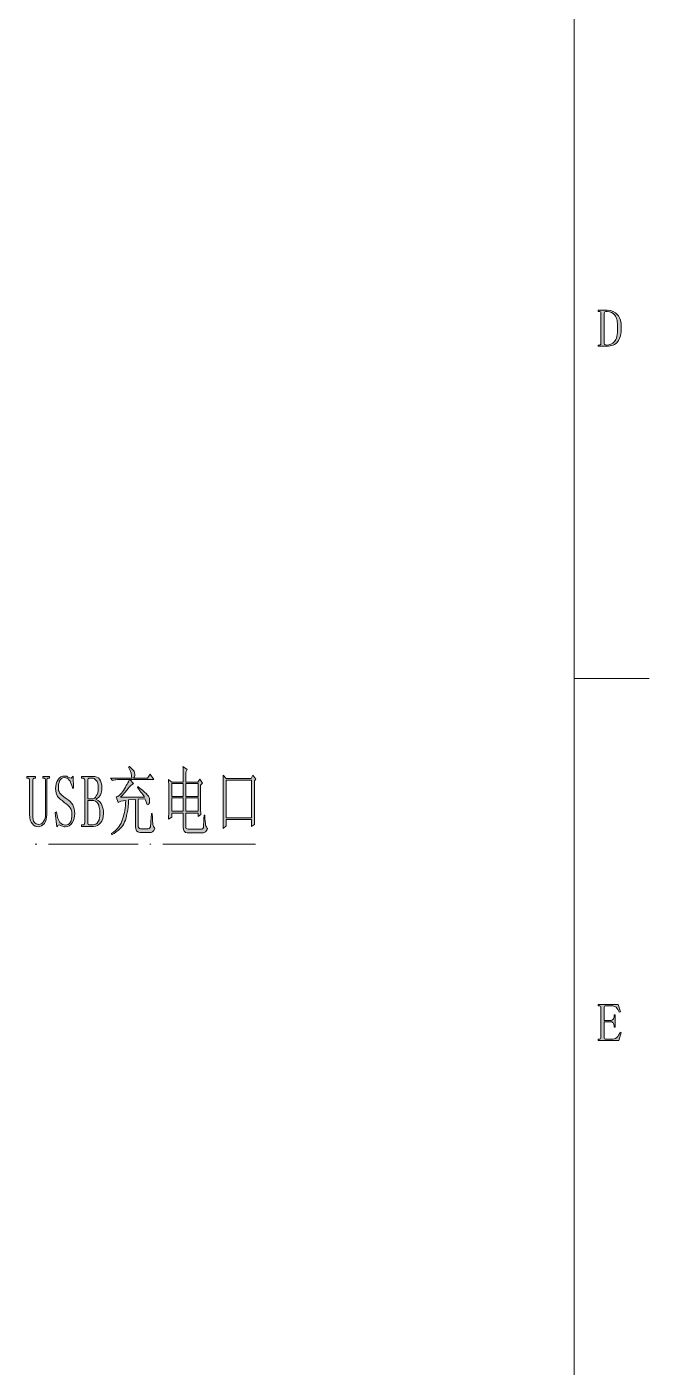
# Model space of a CAD drawing. Header units: millimetres. Extents: x 0 to 297, y 0 to 208.
# Drawn here: x 266.9 to 296.8, y 37.5 to 101.8 of the extents above; entities that cross this region are included whole.
import ezdxf

# ---------------------------------------------------------------- set-up
doc = ezdxf.new("R2010")
doc.units = ezdxf.units.MM

msp = doc.modelspace()

# ---------------------------------------------------------------- hatches: boundary and pattern name
h = msp.add_hatch(color=7)
edge = h.paths.add_edge_path(flags=0)
edge.add_spline(control_points=[(295.272178, 87.394643), (295.272178, 87.682157), (295.234078, 87.874068), (295.138122, 88.008124), (295.042167, 88.123129), (294.927161, 88.180632), (294.774056, 88.180632), (294.716553, 88.180632), (294.6781, 88.180632), (294.65905, 88.161582), (294.64, 88.142179), (294.620597, 88.123129), (294.620597, 88.104079), (294.620597, 88.104079), (294.620597, 86.64746), (294.620597, 86.64746), (294.620597, 86.628057), (294.64, 86.609007), (294.65905, 86.589957), (294.6781, 86.570554), (294.697503, 86.570554), (294.735603, 86.570554), (294.889061, 86.570554), (295.023117, 86.628057), (295.119072, 86.743063), (295.214675, 86.839018), (295.272178, 87.069029), (295.272178, 87.394643), (295.272178, 87.394643), (295.272178, 87.394643), (295.272178, 87.394643), (295.272178, 87.394643), (295.272178, 87.394643), (295.272178, 87.394643)], knot_values=[0, 0, 0, 0, 1, 1, 1, 2, 2, 2, 3, 3, 3, 4, 4, 4, 5, 5, 5, 6, 6, 6, 7, 7, 7, 8, 8, 8, 9, 9, 9, 10, 10, 10, 11, 11, 11, 11], degree=3, periodic=1)
edge = h.paths.add_edge_path(flags=0)
edge.add_spline(control_points=[(294.467492, 88.104079), (294.467492, 88.123129), (294.467492, 88.142179), (294.448089, 88.161582), (294.429039, 88.180632), (294.409989, 88.180632), (294.390586, 88.180632), (294.390586, 88.180632), (294.333083, 88.180632), (294.333083, 88.180632), (294.333083, 88.180632), (294.333083, 88.238135), (294.333083, 88.238135), (294.333083, 88.238135), (294.774056, 88.238135), (294.774056, 88.238135), (294.984664, 88.238135), (295.138122, 88.161582), (295.272178, 88.027174), (295.387183, 87.893118), (295.444686, 87.682157), (295.444686, 87.414046), (295.444686, 87.107482), (295.387183, 86.877471), (295.272178, 86.724013), (295.157172, 86.589957), (294.984664, 86.513051), (294.755006, 86.513051), (294.755006, 86.513051), (294.333083, 86.513051), (294.333083, 86.513051), (294.333083, 86.513051), (294.333083, 86.570554), (294.333083, 86.570554), (294.333083, 86.570554), (294.390586, 86.570554), (294.390586, 86.570554), (294.429039, 86.570554), (294.448089, 86.570554), (294.448089, 86.589957), (294.467492, 86.609007), (294.467492, 86.628057), (294.467492, 86.64746), (294.467492, 86.64746), (294.467492, 88.104079), (294.467492, 88.104079), (294.467492, 88.104079), (294.467492, 88.104079), (294.467492, 88.104079)], knot_values=[0, 0, 0, 0, 1, 1, 1, 2, 2, 2, 3, 3, 3, 4, 4, 4, 5, 5, 5, 6, 6, 6, 7, 7, 7, 8, 8, 8, 9, 9, 9, 10, 10, 10, 11, 11, 11, 12, 12, 12, 13, 13, 13, 14, 14, 14, 15, 15, 15, 16, 16, 16, 16], degree=3, periodic=1)
h = msp.add_hatch(color=7)
edge = h.paths.add_edge_path(flags=0)
edge.add_spline(control_points=[(271.411347, 64.875426), (271.411347, 64.875426), (272.561403, 64.875426), (272.561403, 64.875426), (272.5039, 64.971382), (272.388894, 65.124488), (272.216386, 65.335449), (272.216386, 65.335449), (272.235436, 65.392951), (272.235436, 65.392951), (272.580453, 65.124488), (272.772011, 64.932929), (272.791061, 64.817924), (272.810464, 64.683868), (272.810464, 64.606963), (272.772011, 64.54946), (272.733911, 64.491957), (272.695458, 64.491957), (272.676056, 64.54946), (272.657006, 64.606963), (272.618906, 64.702918), (272.580453, 64.798874), (272.580453, 64.798874), (272.254486, 64.779471), (272.254486, 64.779471), (272.254486, 64.779471), (272.254486, 63.533813), (272.254486, 63.533813), (272.254486, 63.418807), (272.292939, 63.361304), (272.369492, 63.361304), (272.369492, 63.361304), (272.733911, 63.361304), (272.733911, 63.361304), (272.810464, 63.361304), (272.848564, 63.418807), (272.848564, 63.514763), (272.867967, 63.610365), (272.867967, 63.802276), (272.887017, 64.089438), (272.887017, 64.089438), (272.925469, 64.089438), (272.925469, 64.089438), (272.944519, 63.802276), (272.944519, 63.629768), (272.963569, 63.572265), (272.982972, 63.49536), (273.002022, 63.437857), (273.059525, 63.380354), (273.002022, 63.227249), (272.906067, 63.169746), (272.791061, 63.188796), (272.791061, 63.188796), (272.331392, 63.188796), (272.331392, 63.188796), (272.196983, 63.188796), (272.120431, 63.284751), (272.120431, 63.47631), (272.120431, 63.47631), (272.120431, 64.760421), (272.120431, 64.760421), (272.120431, 64.760421), (271.794464, 64.741371), (271.794464, 64.741371), (271.775414, 64.261946), (271.698861, 63.917282), (271.602906, 63.687271), (271.507303, 63.45726), (271.296342, 63.246299), (270.989778, 63.07379), (270.989778, 63.07379), (270.970375, 63.131293), (270.970375, 63.131293), (271.257889, 63.322851), (271.430397, 63.552863), (271.507303, 63.821326), (271.602906, 64.089438), (271.641358, 64.376951), (271.660408, 64.721968), (271.46885, 64.702918), (271.353844, 64.664465), (271.296342, 64.626365), (271.296342, 64.626365), (271.200386, 64.894476), (271.200386, 64.894476), (271.296342, 64.894476), (271.411347, 64.990432), (271.545403, 65.20104), (271.679458, 65.431051), (271.775414, 65.58451), (271.832917, 65.718565), (271.832917, 65.718565), (271.238839, 65.718565), (271.238839, 65.718565), (271.162286, 65.718565), (271.085381, 65.699515), (271.027878, 65.680465), (271.027878, 65.680465), (270.932275, 65.795471), (270.932275, 65.795471), (270.932275, 65.795471), (271.947922, 65.795471), (271.947922, 65.795471), (271.947922, 65.929526), (271.909469, 66.102035), (271.794464, 66.312643), (271.794464, 66.312643), (271.832917, 66.351096), (271.832917, 66.351096), (271.966972, 66.23609), (272.062928, 66.140488), (272.081978, 66.044532), (272.120431, 65.967979), (272.101381, 65.872024), (272.024475, 65.795471), (272.024475, 65.795471), (272.695458, 65.795471), (272.695458, 65.795471), (272.695458, 65.795471), (272.829514, 65.987029), (272.829514, 65.987029), (272.829514, 65.987029), (273.002022, 65.718565), (273.002022, 65.718565), (273.002022, 65.718565), (271.851967, 65.718565), (271.851967, 65.718565), (271.851967, 65.718565), (272.024475, 65.527007), (272.024475, 65.527007), (271.947922, 65.488554), (271.871369, 65.412001), (271.756364, 65.277946), (271.660408, 65.14389), (271.545403, 65.009482), (271.411347, 64.875426), (271.411347, 64.875426), (271.411347, 64.875426), (271.411347, 64.875426), (271.411347, 64.875426), (271.411347, 64.875426), (271.411347, 64.875426)], knot_values=[0, 0, 0, 0, 1, 1, 1, 2, 2, 2, 3, 3, 3, 4, 4, 4, 5, 5, 5, 6, 6, 6, 7, 7, 7, 8, 8, 8, 9, 9, 9, 10, 10, 10, 11, 11, 11, 12, 12, 12, 13, 13, 13, 14, 14, 14, 15, 15, 15, 16, 16, 16, 17, 17, 17, 18, 18, 18, 19, 19, 19, 20, 20, 20, 21, 21, 21, 22, 22, 22, 23, 23, 23, 24, 24, 24, 25, 25, 25, 26, 26, 26, 27, 27, 27, 28, 28, 28, 29, 29, 29, 30, 30, 30, 31, 31, 31, 32, 32, 32, 33, 33, 33, 34, 34, 34, 35, 35, 35, 36, 36, 36, 37, 37, 37, 38, 38, 38, 39, 39, 39, 40, 40, 40, 41, 41, 41, 42, 42, 42, 43, 43, 43, 44, 44, 44, 45, 45, 45, 46, 46, 46, 47, 47, 47, 47], degree=3, periodic=1)
h = msp.add_hatch(color=7)
edge = h.paths.add_edge_path(flags=0)
edge.add_spline(control_points=[(274.420189, 65.60356), (274.420189, 65.872024), (274.420189, 66.121085), (274.401139, 66.351096), (274.401139, 66.351096), (274.6121, 66.19799), (274.6121, 66.19799), (274.6121, 66.19799), (274.535194, 66.082985), (274.535194, 66.082985), (274.535194, 66.082985), (274.535194, 65.60356), (274.535194, 65.60356), (274.535194, 65.60356), (275.110222, 65.60356), (275.110222, 65.60356), (275.110222, 65.60356), (275.206178, 65.737968), (275.206178, 65.737968), (275.206178, 65.737968), (275.340233, 65.546057), (275.340233, 65.546057), (275.340233, 65.546057), (275.244278, 65.450454), (275.244278, 65.450454), (275.244278, 64.702918), (275.244278, 64.223846), (275.263681, 64.051338), (275.263681, 64.051338), (275.129272, 63.955382), (275.129272, 63.955382), (275.129272, 63.955382), (275.129272, 64.10884), (275.129272, 64.10884), (275.129272, 64.10884), (274.535194, 64.10884), (274.535194, 64.10884), (274.535194, 64.10884), (274.535194, 63.49536), (274.535194, 63.49536), (274.535194, 63.380354), (274.573647, 63.342254), (274.6502, 63.342254), (274.6502, 63.342254), (275.301781, 63.342254), (275.301781, 63.342254), (275.359283, 63.342254), (275.378686, 63.399757), (275.397736, 63.47631), (275.397736, 63.572265), (275.397736, 63.744774), (275.416786, 64.012885), (275.416786, 64.012885), (275.455239, 64.012885), (275.455239, 64.012885), (275.455239, 63.782874), (275.474289, 63.629768), (275.493692, 63.552863), (275.512742, 63.47631), (275.531792, 63.418807), (275.589294, 63.380354), (275.551194, 63.303801), (275.531792, 63.246299), (275.493692, 63.207846), (275.455239, 63.188796), (275.397736, 63.169746), (275.340233, 63.169746), (275.340233, 63.169746), (274.6121, 63.169746), (274.6121, 63.169746), (274.477692, 63.169746), (274.420189, 63.265349), (274.420189, 63.437857), (274.420189, 63.437857), (274.420189, 64.10884), (274.420189, 64.10884), (274.420189, 64.10884), (273.864564, 64.10884), (273.864564, 64.10884), (273.864564, 64.10884), (273.864564, 63.917282), (273.864564, 63.917282), (273.864564, 63.917282), (273.711106, 63.821326), (273.711106, 63.821326), (273.730508, 64.14694), (273.730508, 64.472907), (273.730508, 64.798874), (273.730508, 65.14389), (273.730508, 65.450454), (273.711106, 65.718565), (273.711106, 65.718565), (273.864564, 65.60356), (273.864564, 65.60356), (273.864564, 65.60356), (274.420189, 65.60356), (274.420189, 65.60356), (274.420189, 65.60356), (274.420189, 65.60356), (274.420189, 65.60356)], knot_values=[0, 0, 0, 0, 1, 1, 1, 2, 2, 2, 3, 3, 3, 4, 4, 4, 5, 5, 5, 6, 6, 6, 7, 7, 7, 8, 8, 8, 9, 9, 9, 10, 10, 10, 11, 11, 11, 12, 12, 12, 13, 13, 13, 14, 14, 14, 15, 15, 15, 16, 16, 16, 17, 17, 17, 18, 18, 18, 19, 19, 19, 20, 20, 20, 21, 21, 21, 22, 22, 22, 23, 23, 23, 24, 24, 24, 25, 25, 25, 26, 26, 26, 27, 27, 27, 28, 28, 28, 29, 29, 29, 30, 30, 30, 31, 31, 31, 32, 32, 32, 33, 33, 33, 33], degree=3, periodic=1)
edge = h.paths.add_edge_path(flags=0)
edge.add_spline(control_points=[(273.864564, 65.527007), (273.864564, 65.527007), (273.864564, 64.913879), (273.864564, 64.913879), (273.864564, 64.913879), (274.420189, 64.913879), (274.420189, 64.913879), (274.420189, 64.913879), (274.420189, 65.527007), (274.420189, 65.527007), (274.420189, 65.527007), (273.864564, 65.527007), (273.864564, 65.527007), (273.864564, 65.527007), (273.864564, 65.527007), (273.864564, 65.527007)], knot_values=[0, 0, 0, 0, 1, 1, 1, 2, 2, 2, 3, 3, 3, 4, 4, 4, 5, 5, 5, 5], degree=3, periodic=1)
edge = h.paths.add_edge_path(flags=0)
edge.add_spline(control_points=[(274.535194, 65.527007), (274.535194, 65.527007), (274.535194, 64.913879), (274.535194, 64.913879), (274.535194, 64.913879), (275.129272, 64.913879), (275.129272, 64.913879), (275.129272, 64.913879), (275.129272, 65.527007), (275.129272, 65.527007), (275.129272, 65.527007), (274.535194, 65.527007), (274.535194, 65.527007), (274.535194, 65.527007), (274.535194, 65.527007), (274.535194, 65.527007)], knot_values=[0, 0, 0, 0, 1, 1, 1, 2, 2, 2, 3, 3, 3, 4, 4, 4, 5, 5, 5, 5], degree=3, periodic=1)
edge = h.paths.add_edge_path(flags=0)
edge.add_spline(control_points=[(273.864564, 64.836974), (273.864564, 64.836974), (273.864564, 64.204443), (273.864564, 64.204443), (273.864564, 64.204443), (274.420189, 64.204443), (274.420189, 64.204443), (274.420189, 64.204443), (274.420189, 64.836974), (274.420189, 64.836974), (274.420189, 64.836974), (273.864564, 64.836974), (273.864564, 64.836974), (273.864564, 64.836974), (273.864564, 64.836974), (273.864564, 64.836974)], knot_values=[0, 0, 0, 0, 1, 1, 1, 2, 2, 2, 3, 3, 3, 4, 4, 4, 5, 5, 5, 5], degree=3, periodic=1)
edge = h.paths.add_edge_path(flags=0)
edge.add_spline(control_points=[(274.535194, 64.836974), (274.535194, 64.836974), (274.535194, 64.204443), (274.535194, 64.204443), (274.535194, 64.204443), (275.129272, 64.204443), (275.129272, 64.204443), (275.129272, 64.204443), (275.129272, 64.836974), (275.129272, 64.836974), (275.129272, 64.836974), (274.535194, 64.836974), (274.535194, 64.836974), (274.535194, 64.836974), (274.535194, 64.836974), (274.535194, 64.836974)], knot_values=[0, 0, 0, 0, 1, 1, 1, 2, 2, 2, 3, 3, 3, 4, 4, 4, 5, 5, 5, 5], degree=3, periodic=1)
h = msp.add_hatch(color=7)
edge = h.paths.add_edge_path(flags=0)
edge.add_spline(control_points=[(267.482461, 63.572265), (267.578064, 63.572265), (267.654969, 63.610365), (267.712472, 63.706321), (267.769975, 63.802276), (267.808075, 63.917282), (267.808075, 64.051338), (267.808075, 64.051338), (267.808075, 65.680465), (267.808075, 65.680465), (267.808075, 65.718565), (267.808075, 65.737968), (267.789025, 65.757018), (267.769975, 65.776068), (267.750572, 65.795471), (267.731522, 65.795471), (267.731522, 65.795471), (267.674019, 65.795471), (267.674019, 65.795471), (267.674019, 65.795471), (267.674019, 65.872024), (267.674019, 65.872024), (267.674019, 65.872024), (267.999986, 65.872024), (267.999986, 65.872024), (267.999986, 65.872024), (267.999986, 65.795471), (267.999986, 65.795471), (267.999986, 65.795471), (267.942483, 65.795471), (267.942483, 65.795471), (267.923081, 65.795471), (267.904031, 65.776068), (267.884981, 65.757018), (267.865578, 65.737968), (267.865578, 65.718565), (267.865578, 65.680465), (267.865578, 65.680465), (267.865578, 64.051338), (267.865578, 64.051338), (267.865578, 63.878829), (267.827478, 63.725371), (267.750572, 63.610365), (267.654969, 63.514763), (267.559014, 63.45726), (267.463411, 63.45726), (267.348406, 63.45726), (267.25245, 63.49536), (267.175897, 63.591315), (267.079942, 63.687271), (267.041489, 63.840376), (267.041489, 64.051338), (267.041489, 64.051338), (267.041489, 65.680465), (267.041489, 65.680465), (267.041489, 65.718565), (267.041489, 65.737968), (267.022439, 65.757018), (267.003389, 65.776068), (266.983986, 65.795471), (266.964936, 65.795471), (266.964936, 65.795471), (266.907433, 65.795471), (266.907433, 65.795471), (266.907433, 65.795471), (266.907433, 65.872024), (266.907433, 65.872024), (266.907433, 65.872024), (267.329003, 65.872024), (267.329003, 65.872024), (267.329003, 65.872024), (267.329003, 65.795471), (267.329003, 65.795471), (267.329003, 65.795471), (267.290903, 65.795471), (267.290903, 65.795471), (267.25245, 65.795471), (267.2334, 65.776068), (267.213997, 65.757018), (267.194947, 65.737968), (267.194947, 65.718565), (267.194947, 65.680465), (267.194947, 65.680465), (267.194947, 64.051338), (267.194947, 64.051338), (267.194947, 63.859779), (267.213997, 63.725371), (267.2715, 63.667868), (267.329003, 63.610365), (267.386506, 63.572265), (267.482461, 63.572265), (267.482461, 63.572265), (267.482461, 63.572265), (267.482461, 63.572265), (267.482461, 63.572265), (267.482461, 63.572265), (267.482461, 63.572265)], knot_values=[0, 0, 0, 0, 1, 1, 1, 2, 2, 2, 3, 3, 3, 4, 4, 4, 5, 5, 5, 6, 6, 6, 7, 7, 7, 8, 8, 8, 9, 9, 9, 10, 10, 10, 11, 11, 11, 12, 12, 12, 13, 13, 13, 14, 14, 14, 15, 15, 15, 16, 16, 16, 17, 17, 17, 18, 18, 18, 19, 19, 19, 20, 20, 20, 21, 21, 21, 22, 22, 22, 23, 23, 23, 24, 24, 24, 25, 25, 25, 26, 26, 26, 27, 27, 27, 28, 28, 28, 29, 29, 29, 30, 30, 30, 31, 31, 31, 32, 32, 32, 32], degree=3, periodic=1)
h = msp.add_hatch(color=7)
edge = h.paths.add_edge_path(flags=0)
edge.add_spline(control_points=[(268.709069, 64.626365), (268.555611, 64.741371), (268.440606, 64.836974), (268.383103, 64.913879), (268.3256, 64.990432), (268.2875, 65.124488), (268.2875, 65.296996), (268.2875, 65.450454), (268.3256, 65.58451), (268.402506, 65.699515), (268.479058, 65.833571), (268.594064, 65.891074), (268.728119, 65.891074), (268.785622, 65.891074), (268.862175, 65.872024), (268.900628, 65.833571), (268.958131, 65.814521), (268.996583, 65.795471), (269.034683, 65.795471), (269.054086, 65.795471), (269.073136, 65.795471), (269.073136, 65.814521), (269.092186, 65.833571), (269.111589, 65.852974), (269.130639, 65.891074), (269.130639, 65.891074), (269.149689, 65.316046), (269.149689, 65.316046), (269.149689, 65.316046), (269.111589, 65.296996), (269.111589, 65.296996), (269.054086, 65.488554), (268.996583, 65.642013), (268.939081, 65.699515), (268.881578, 65.776068), (268.804672, 65.814521), (268.709069, 65.814521), (268.613114, 65.814521), (268.536561, 65.757018), (268.479058, 65.661063), (268.440606, 65.56546), (268.421556, 65.450454), (268.421556, 65.335449), (268.421556, 65.239493), (268.440606, 65.16294), (268.479058, 65.086388), (268.517158, 65.028885), (268.632164, 64.932929), (268.804672, 64.817924), (268.939081, 64.721968), (269.054086, 64.626365), (269.111589, 64.51136), (269.169092, 64.396354), (269.207192, 64.242896), (269.207192, 64.089438), (269.207192, 63.936332), (269.169092, 63.782874), (269.092186, 63.648818), (269.015633, 63.514763), (268.900628, 63.45726), (268.747169, 63.45726), (268.689667, 63.45726), (268.632164, 63.47631), (268.574661, 63.49536), (268.536561, 63.533813), (268.479058, 63.552863), (268.460008, 63.552863), (268.440606, 63.552863), (268.421556, 63.533813), (268.402506, 63.514763), (268.383103, 63.49536), (268.364053, 63.47631), (268.345003, 63.45726), (268.345003, 63.45726), (268.268097, 64.12789), (268.268097, 64.12789), (268.268097, 64.12789), (268.3256, 64.166343), (268.3256, 64.166343), (268.364053, 63.917282), (268.421556, 63.763824), (268.498108, 63.667868), (268.574661, 63.572265), (268.670617, 63.533813), (268.766572, 63.533813), (268.862175, 63.533813), (268.939081, 63.572265), (268.996583, 63.667868), (269.054086, 63.763824), (269.073136, 63.897879), (269.073136, 64.089438), (269.073136, 64.185393), (269.054086, 64.261946), (268.996583, 64.357901), (268.939081, 64.453857), (268.843125, 64.53041), (268.709069, 64.626365), (268.709069, 64.626365), (268.709069, 64.626365), (268.709069, 64.626365), (268.709069, 64.626365), (268.709069, 64.626365), (268.709069, 64.626365)], knot_values=[0, 0, 0, 0, 1, 1, 1, 2, 2, 2, 3, 3, 3, 4, 4, 4, 5, 5, 5, 6, 6, 6, 7, 7, 7, 8, 8, 8, 9, 9, 9, 10, 10, 10, 11, 11, 11, 12, 12, 12, 13, 13, 13, 14, 14, 14, 15, 15, 15, 16, 16, 16, 17, 17, 17, 18, 18, 18, 19, 19, 19, 20, 20, 20, 21, 21, 21, 22, 22, 22, 23, 23, 23, 24, 24, 24, 25, 25, 25, 26, 26, 26, 27, 27, 27, 28, 28, 28, 29, 29, 29, 30, 30, 30, 31, 31, 31, 32, 32, 32, 33, 33, 33, 34, 34, 34, 34], degree=3, periodic=1)
h = msp.add_hatch(color=7)
edge = h.paths.add_edge_path(flags=0)
edge.add_spline(control_points=[(269.533158, 63.47631), (269.533158, 63.47631), (269.533158, 63.552863), (269.533158, 63.552863), (269.533158, 63.552863), (269.609711, 63.552863), (269.609711, 63.552863), (269.628761, 63.552863), (269.648164, 63.552863), (269.667214, 63.572265), (269.686264, 63.591315), (269.686264, 63.629768), (269.686264, 63.667868), (269.686264, 63.667868), (269.686264, 65.680465), (269.686264, 65.680465), (269.686264, 65.718565), (269.686264, 65.737968), (269.667214, 65.757018), (269.648164, 65.776068), (269.628761, 65.795471), (269.590661, 65.795471), (269.590661, 65.795471), (269.533158, 65.795471), (269.533158, 65.795471), (269.533158, 65.795471), (269.533158, 65.872024), (269.533158, 65.872024), (269.533158, 65.872024), (270.069733, 65.872024), (270.069733, 65.872024), (270.223192, 65.872024), (270.338197, 65.833571), (270.3957, 65.737968), (270.472253, 65.642013), (270.510706, 65.507957), (270.510706, 65.316046), (270.510706, 65.18199), (270.491303, 65.086388), (270.453203, 64.990432), (270.41475, 64.913879), (270.338197, 64.836974), (270.223192, 64.779471), (270.376297, 64.702918), (270.472253, 64.606963), (270.510706, 64.491957), (270.567856, 64.376951), (270.587258, 64.242896), (270.587258, 64.089438), (270.587258, 63.897879), (270.548806, 63.744774), (270.453203, 63.648818), (270.376297, 63.533813), (270.261292, 63.47631), (270.108186, 63.47631), (270.108186, 63.47631), (269.533158, 63.47631), (269.533158, 63.47631), (269.533158, 63.47631), (269.533158, 63.47631), (269.533158, 63.47631)], knot_values=[0, 0, 0, 0, 1, 1, 1, 2, 2, 2, 3, 3, 3, 4, 4, 4, 5, 5, 5, 6, 6, 6, 7, 7, 7, 8, 8, 8, 9, 9, 9, 10, 10, 10, 11, 11, 11, 12, 12, 12, 13, 13, 13, 14, 14, 14, 15, 15, 15, 16, 16, 16, 17, 17, 17, 18, 18, 18, 19, 19, 19, 20, 20, 20, 20], degree=3, periodic=1)
edge = h.paths.add_edge_path(flags=0)
edge.add_spline(control_points=[(270.088783, 63.552863), (270.184739, 63.552863), (270.280694, 63.591315), (270.338197, 63.706321), (270.3957, 63.802276), (270.41475, 63.936332), (270.41475, 64.10884), (270.41475, 64.319449), (270.376297, 64.472907), (270.318794, 64.568863), (270.261292, 64.664465), (270.165689, 64.721968), (270.050683, 64.721968), (270.050683, 64.721968), (269.839722, 64.721968), (269.839722, 64.721968), (269.839722, 64.721968), (269.839722, 63.667868), (269.839722, 63.667868), (269.839722, 63.629768), (269.839722, 63.591315), (269.858772, 63.572265), (269.878175, 63.552863), (269.897225, 63.552863), (269.916275, 63.552863), (269.916275, 63.552863), (270.088783, 63.552863), (270.088783, 63.552863), (270.088783, 63.552863), (270.088783, 63.552863), (270.088783, 63.552863)], knot_values=[0, 0, 0, 0, 1, 1, 1, 2, 2, 2, 3, 3, 3, 4, 4, 4, 5, 5, 5, 6, 6, 6, 7, 7, 7, 8, 8, 8, 9, 9, 9, 10, 10, 10, 10], degree=3, periodic=1)
edge = h.paths.add_edge_path(flags=0)
edge.add_spline(control_points=[(270.338197, 65.316046), (270.338197, 65.488554), (270.318794, 65.622963), (270.242242, 65.680465), (270.184739, 65.757018), (270.108186, 65.795471), (270.031281, 65.795471), (270.031281, 65.795471), (269.916275, 65.795471), (269.916275, 65.795471), (269.897225, 65.795471), (269.878175, 65.776068), (269.858772, 65.757018), (269.839722, 65.737968), (269.839722, 65.718565), (269.839722, 65.680465), (269.839722, 65.680465), (269.839722, 64.798874), (269.839722, 64.798874), (269.839722, 64.798874), (270.069733, 64.798874), (270.069733, 64.798874), (270.127236, 64.798874), (270.184739, 64.836974), (270.242242, 64.932929), (270.318794, 65.009482), (270.338197, 65.14389), (270.338197, 65.316046), (270.338197, 65.316046), (270.338197, 65.316046), (270.338197, 65.316046), (270.338197, 65.316046), (270.338197, 65.316046), (270.338197, 65.316046)], knot_values=[0, 0, 0, 0, 1, 1, 1, 2, 2, 2, 3, 3, 3, 4, 4, 4, 5, 5, 5, 6, 6, 6, 7, 7, 7, 8, 8, 8, 9, 9, 9, 10, 10, 10, 11, 11, 11, 11], degree=3, periodic=1)
h = msp.add_hatch(color=7)
edge = h.paths.add_edge_path(flags=0)
edge.add_spline(control_points=[(277.831903, 64.281349), (277.831903, 63.993835), (277.831903, 63.744774), (277.831903, 63.572265), (277.831903, 63.572265), (277.697494, 63.47631), (277.697494, 63.47631), (277.697494, 63.47631), (277.697494, 63.802276), (277.697494, 63.802276), (277.697494, 63.802276), (276.470886, 63.802276), (276.470886, 63.802276), (276.470886, 63.802276), (276.470886, 63.49536), (276.470886, 63.49536), (276.470886, 63.49536), (276.336831, 63.380354), (276.336831, 63.380354), (276.336831, 63.706321), (276.336831, 64.14694), (276.336831, 64.721968), (276.336831, 65.296996), (276.336831, 65.680465), (276.336831, 65.929526), (276.336831, 65.929526), (276.470886, 65.776068), (276.470886, 65.776068), (276.470886, 65.776068), (277.678444, 65.776068), (277.678444, 65.776068), (277.678444, 65.776068), (277.754997, 65.929526), (277.754997, 65.929526), (277.754997, 65.929526), (277.908456, 65.737968), (277.908456, 65.737968), (277.908456, 65.737968), (277.831903, 65.661063), (277.831903, 65.661063), (277.831903, 65.661063), (277.831903, 64.281349), (277.831903, 64.281349), (277.831903, 64.281349), (277.831903, 64.281349), (277.831903, 64.281349)], knot_values=[0, 0, 0, 0, 1, 1, 1, 2, 2, 2, 3, 3, 3, 4, 4, 4, 5, 5, 5, 6, 6, 6, 7, 7, 7, 8, 8, 8, 9, 9, 9, 10, 10, 10, 11, 11, 11, 12, 12, 12, 13, 13, 13, 14, 14, 14, 15, 15, 15, 15], degree=3, periodic=1)
edge = h.paths.add_edge_path(flags=0)
edge.add_spline(control_points=[(276.470886, 65.699515), (276.470886, 65.699515), (276.470886, 63.878829), (276.470886, 63.878829), (276.470886, 63.878829), (277.697494, 63.878829), (277.697494, 63.878829), (277.697494, 63.878829), (277.697494, 65.699515), (277.697494, 65.699515), (277.697494, 65.699515), (276.470886, 65.699515), (276.470886, 65.699515), (276.470886, 65.699515), (276.470886, 65.699515), (276.470886, 65.699515)], knot_values=[0, 0, 0, 0, 1, 1, 1, 2, 2, 2, 3, 3, 3, 4, 4, 4, 5, 5, 5, 5], degree=3, periodic=1)
h = msp.add_hatch(color=7)
edge = h.paths.add_edge_path(flags=0)
edge.add_spline(control_points=[(294.333083, 54.871001), (294.333083, 54.871001), (294.333083, 54.928504), (294.333083, 54.928504), (294.333083, 54.928504), (295.291581, 54.928504), (295.291581, 54.928504), (295.291581, 54.928504), (295.406586, 54.583488), (295.406586, 54.583488), (295.406586, 54.583488), (295.349083, 54.564438), (295.349083, 54.564438), (295.310631, 54.66004), (295.253128, 54.736946), (295.195625, 54.794449), (295.119072, 54.851951), (295.061569, 54.871001), (294.984664, 54.871001), (294.984664, 54.871001), (294.716553, 54.871001), (294.716553, 54.871001), (294.6781, 54.871001), (294.65905, 54.871001), (294.64, 54.851951), (294.620597, 54.832549), (294.620597, 54.813499), (294.620597, 54.794449), (294.620597, 54.794449), (294.620597, 54.161918), (294.620597, 54.161918), (294.620597, 54.161918), (294.908111, 54.161918), (294.908111, 54.161918), (294.984664, 54.161918), (295.023117, 54.180968), (295.061569, 54.219421), (295.080619, 54.238471), (295.099669, 54.295974), (295.099669, 54.372879), (295.099669, 54.372879), (295.099669, 54.430382), (295.099669, 54.430382), (295.099669, 54.430382), (295.157172, 54.430382), (295.157172, 54.430382), (295.157172, 54.430382), (295.157172, 53.835951), (295.157172, 53.835951), (295.157172, 53.835951), (295.099669, 53.835951), (295.099669, 53.835951), (295.099669, 53.835951), (295.099669, 53.874404), (295.099669, 53.874404), (295.099669, 53.950957), (295.080619, 54.00846), (295.061569, 54.046913), (295.023117, 54.085365), (294.984664, 54.104415), (294.908111, 54.104415), (294.908111, 54.104415), (294.620597, 54.104415), (294.620597, 54.104415), (294.620597, 54.104415), (294.620597, 53.337829), (294.620597, 53.337829), (294.620597, 53.318779), (294.620597, 53.299376), (294.64, 53.280326), (294.65905, 53.261276), (294.6781, 53.261276), (294.716553, 53.261276), (294.716553, 53.261276), (294.965614, 53.261276), (294.965614, 53.261276), (295.080619, 53.261276), (295.157172, 53.280326), (295.234078, 53.337829), (295.291581, 53.395332), (295.349083, 53.491288), (295.387183, 53.60594), (295.387183, 53.60594), (295.444686, 53.58689), (295.444686, 53.58689), (295.444686, 53.58689), (295.329681, 53.203774), (295.329681, 53.203774), (295.329681, 53.203774), (294.333083, 53.203774), (294.333083, 53.203774), (294.333083, 53.203774), (294.333083, 53.261276), (294.333083, 53.261276), (294.333083, 53.261276), (294.390586, 53.261276), (294.390586, 53.261276), (294.409989, 53.261276), (294.429039, 53.261276), (294.448089, 53.280326), (294.467492, 53.299376), (294.467492, 53.318779), (294.467492, 53.337829), (294.467492, 53.337829), (294.467492, 54.794449), (294.467492, 54.794449), (294.467492, 54.813499), (294.467492, 54.832549), (294.448089, 54.851951), (294.429039, 54.871001), (294.409989, 54.871001), (294.390586, 54.871001), (294.390586, 54.871001), (294.333083, 54.871001), (294.333083, 54.871001), (294.333083, 54.871001), (294.333083, 54.871001), (294.333083, 54.871001)], knot_values=[0, 0, 0, 0, 1, 1, 1, 2, 2, 2, 3, 3, 3, 4, 4, 4, 5, 5, 5, 6, 6, 6, 7, 7, 7, 8, 8, 8, 9, 9, 9, 10, 10, 10, 11, 11, 11, 12, 12, 12, 13, 13, 13, 14, 14, 14, 15, 15, 15, 16, 16, 16, 17, 17, 17, 18, 18, 18, 19, 19, 19, 20, 20, 20, 21, 21, 21, 22, 22, 22, 23, 23, 23, 24, 24, 24, 25, 25, 25, 26, 26, 26, 27, 27, 27, 28, 28, 28, 29, 29, 29, 30, 30, 30, 31, 31, 31, 32, 32, 32, 33, 33, 33, 34, 34, 34, 35, 35, 35, 36, 36, 36, 37, 37, 37, 38, 38, 38, 39, 39, 39, 39], degree=3, periodic=1)

# ---------------------------------------------------------------- linework, layer by layer
at = {"color": 7, "lineweight": 15}
for points in [[(293.183381, 204.112229), (293.183381, 3.737626)], [(293.183381, 70.567496), (296.7863, 70.567496)], [(267.309953, 62.613768), (267.386506, 62.613768)], [(267.942483, 62.613768), (272.254486, 62.613768)], [(272.810464, 62.613768), (272.867967, 62.613768)], [(273.442994, 62.613768), (277.889406, 62.613768)]]:
    msp.add_lwpolyline(points, dxfattribs=at)
at = {"color": 7, "lineweight": 0}
for points, knots in [([(294.467492, 88.104079), (294.467492, 88.123129), (294.467492, 88.142179), (294.448089, 88.161582), (294.429039, 88.180632), (294.409989, 88.180632), (294.390586, 88.180632), (294.390586, 88.180632), (294.333083, 88.180632), (294.333083, 88.180632), (294.333083, 88.180632), (294.333083, 88.238135), (294.333083, 88.238135), (294.333083, 88.238135), (294.774056, 88.238135), (294.774056, 88.238135), (294.984664, 88.238135), (295.138122, 88.161582), (295.272178, 88.027174), (295.387183, 87.893118), (295.444686, 87.682157), (295.444686, 87.414046), (295.444686, 87.107482), (295.387183, 86.877471), (295.272178, 86.724013), (295.157172, 86.589957), (294.984664, 86.513051), (294.755006, 86.513051), (294.755006, 86.513051), (294.333083, 86.513051), (294.333083, 86.513051), (294.333083, 86.513051), (294.333083, 86.570554), (294.333083, 86.570554), (294.333083, 86.570554), (294.390586, 86.570554), (294.390586, 86.570554), (294.429039, 86.570554), (294.448089, 86.570554), (294.448089, 86.589957), (294.467492, 86.609007), (294.467492, 86.628057), (294.467492, 86.64746), (294.467492, 86.64746), (294.467492, 88.104079), (294.467492, 88.104079), (294.467492, 88.104079), (294.467492, 88.104079), (294.467492, 88.104079)], [0, 0, 0, 0, 1, 1, 1, 2, 2, 2, 3, 3, 3, 4, 4, 4, 5, 5, 5, 6, 6, 6, 7, 7, 7, 8, 8, 8, 9, 9, 9, 10, 10, 10, 11, 11, 11, 12, 12, 12, 13, 13, 13, 14, 14, 14, 15, 15, 15, 16, 16, 16, 16]), ([(295.272178, 87.394643), (295.272178, 87.682157), (295.234078, 87.874068), (295.138122, 88.008124), (295.042167, 88.123129), (294.927161, 88.180632), (294.774056, 88.180632), (294.716553, 88.180632), (294.6781, 88.180632), (294.65905, 88.161582), (294.64, 88.142179), (294.620597, 88.123129), (294.620597, 88.104079), (294.620597, 88.104079), (294.620597, 86.64746), (294.620597, 86.64746), (294.620597, 86.628057), (294.64, 86.609007), (294.65905, 86.589957), (294.6781, 86.570554), (294.697503, 86.570554), (294.735603, 86.570554), (294.889061, 86.570554), (295.023117, 86.628057), (295.119072, 86.743063), (295.214675, 86.839018), (295.272178, 87.069029), (295.272178, 87.394643), (295.272178, 87.394643), (295.272178, 87.394643), (295.272178, 87.394643), (295.272178, 87.394643), (295.272178, 87.394643), (295.272178, 87.394643)], [0, 0, 0, 0, 1, 1, 1, 2, 2, 2, 3, 3, 3, 4, 4, 4, 5, 5, 5, 6, 6, 6, 7, 7, 7, 8, 8, 8, 9, 9, 9, 10, 10, 10, 11, 11, 11, 11]), ([(271.411347, 64.875426), (271.411347, 64.875426), (272.561403, 64.875426), (272.561403, 64.875426), (272.5039, 64.971382), (272.388894, 65.124488), (272.216386, 65.335449), (272.216386, 65.335449), (272.235436, 65.392951), (272.235436, 65.392951), (272.580453, 65.124488), (272.772011, 64.932929), (272.791061, 64.817924), (272.810464, 64.683868), (272.810464, 64.606963), (272.772011, 64.54946), (272.733911, 64.491957), (272.695458, 64.491957), (272.676056, 64.54946), (272.657006, 64.606963), (272.618906, 64.702918), (272.580453, 64.798874), (272.580453, 64.798874), (272.254486, 64.779471), (272.254486, 64.779471), (272.254486, 64.779471), (272.254486, 63.533813), (272.254486, 63.533813), (272.254486, 63.418807), (272.292939, 63.361304), (272.369492, 63.361304), (272.369492, 63.361304), (272.733911, 63.361304), (272.733911, 63.361304), (272.810464, 63.361304), (272.848564, 63.418807), (272.848564, 63.514763), (272.867967, 63.610365), (272.867967, 63.802276), (272.887017, 64.089438), (272.887017, 64.089438), (272.925469, 64.089438), (272.925469, 64.089438), (272.944519, 63.802276), (272.944519, 63.629768), (272.963569, 63.572265), (272.982972, 63.49536), (273.002022, 63.437857), (273.059525, 63.380354), (273.002022, 63.227249), (272.906067, 63.169746), (272.791061, 63.188796), (272.791061, 63.188796), (272.331392, 63.188796), (272.331392, 63.188796), (272.196983, 63.188796), (272.120431, 63.284751), (272.120431, 63.47631), (272.120431, 63.47631), (272.120431, 64.760421), (272.120431, 64.760421), (272.120431, 64.760421), (271.794464, 64.741371), (271.794464, 64.741371), (271.775414, 64.261946), (271.698861, 63.917282), (271.602906, 63.687271), (271.507303, 63.45726), (271.296342, 63.246299), (270.989778, 63.07379), (270.989778, 63.07379), (270.970375, 63.131293), (270.970375, 63.131293), (271.257889, 63.322851), (271.430397, 63.552863), (271.507303, 63.821326), (271.602906, 64.089438), (271.641358, 64.376951), (271.660408, 64.721968), (271.46885, 64.702918), (271.353844, 64.664465), (271.296342, 64.626365), (271.296342, 64.626365), (271.200386, 64.894476), (271.200386, 64.894476), (271.296342, 64.894476), (271.411347, 64.990432), (271.545403, 65.20104), (271.679458, 65.431051), (271.775414, 65.58451), (271.832917, 65.718565), (271.832917, 65.718565), (271.238839, 65.718565), (271.238839, 65.718565), (271.162286, 65.718565), (271.085381, 65.699515), (271.027878, 65.680465), (271.027878, 65.680465), (270.932275, 65.795471), (270.932275, 65.795471), (270.932275, 65.795471), (271.947922, 65.795471), (271.947922, 65.795471), (271.947922, 65.929526), (271.909469, 66.102035), (271.794464, 66.312643), (271.794464, 66.312643), (271.832917, 66.351096), (271.832917, 66.351096), (271.966972, 66.23609), (272.062928, 66.140488), (272.081978, 66.044532), (272.120431, 65.967979), (272.101381, 65.872024), (272.024475, 65.795471), (272.024475, 65.795471), (272.695458, 65.795471), (272.695458, 65.795471), (272.695458, 65.795471), (272.829514, 65.987029), (272.829514, 65.987029), (272.829514, 65.987029), (273.002022, 65.718565), (273.002022, 65.718565), (273.002022, 65.718565), (271.851967, 65.718565), (271.851967, 65.718565), (271.851967, 65.718565), (272.024475, 65.527007), (272.024475, 65.527007), (271.947922, 65.488554), (271.871369, 65.412001), (271.756364, 65.277946), (271.660408, 65.14389), (271.545403, 65.009482), (271.411347, 64.875426), (271.411347, 64.875426), (271.411347, 64.875426), (271.411347, 64.875426), (271.411347, 64.875426), (271.411347, 64.875426), (271.411347, 64.875426)], [0, 0, 0, 0, 1, 1, 1, 2, 2, 2, 3, 3, 3, 4, 4, 4, 5, 5, 5, 6, 6, 6, 7, 7, 7, 8, 8, 8, 9, 9, 9, 10, 10, 10, 11, 11, 11, 12, 12, 12, 13, 13, 13, 14, 14, 14, 15, 15, 15, 16, 16, 16, 17, 17, 17, 18, 18, 18, 19, 19, 19, 20, 20, 20, 21, 21, 21, 22, 22, 22, 23, 23, 23, 24, 24, 24, 25, 25, 25, 26, 26, 26, 27, 27, 27, 28, 28, 28, 29, 29, 29, 30, 30, 30, 31, 31, 31, 32, 32, 32, 33, 33, 33, 34, 34, 34, 35, 35, 35, 36, 36, 36, 37, 37, 37, 38, 38, 38, 39, 39, 39, 40, 40, 40, 41, 41, 41, 42, 42, 42, 43, 43, 43, 44, 44, 44, 45, 45, 45, 46, 46, 46, 47, 47, 47, 47]), ([(274.420189, 65.60356), (274.420189, 65.872024), (274.420189, 66.121085), (274.401139, 66.351096), (274.401139, 66.351096), (274.6121, 66.19799), (274.6121, 66.19799), (274.6121, 66.19799), (274.535194, 66.082985), (274.535194, 66.082985), (274.535194, 66.082985), (274.535194, 65.60356), (274.535194, 65.60356), (274.535194, 65.60356), (275.110222, 65.60356), (275.110222, 65.60356), (275.110222, 65.60356), (275.206178, 65.737968), (275.206178, 65.737968), (275.206178, 65.737968), (275.340233, 65.546057), (275.340233, 65.546057), (275.340233, 65.546057), (275.244278, 65.450454), (275.244278, 65.450454), (275.244278, 64.702918), (275.244278, 64.223846), (275.263681, 64.051338), (275.263681, 64.051338), (275.129272, 63.955382), (275.129272, 63.955382), (275.129272, 63.955382), (275.129272, 64.10884), (275.129272, 64.10884), (275.129272, 64.10884), (274.535194, 64.10884), (274.535194, 64.10884), (274.535194, 64.10884), (274.535194, 63.49536), (274.535194, 63.49536), (274.535194, 63.380354), (274.573647, 63.342254), (274.6502, 63.342254), (274.6502, 63.342254), (275.301781, 63.342254), (275.301781, 63.342254), (275.359283, 63.342254), (275.378686, 63.399757), (275.397736, 63.47631), (275.397736, 63.572265), (275.397736, 63.744774), (275.416786, 64.012885), (275.416786, 64.012885), (275.455239, 64.012885), (275.455239, 64.012885), (275.455239, 63.782874), (275.474289, 63.629768), (275.493692, 63.552863), (275.512742, 63.47631), (275.531792, 63.418807), (275.589294, 63.380354), (275.551194, 63.303801), (275.531792, 63.246299), (275.493692, 63.207846), (275.455239, 63.188796), (275.397736, 63.169746), (275.340233, 63.169746), (275.340233, 63.169746), (274.6121, 63.169746), (274.6121, 63.169746), (274.477692, 63.169746), (274.420189, 63.265349), (274.420189, 63.437857), (274.420189, 63.437857), (274.420189, 64.10884), (274.420189, 64.10884), (274.420189, 64.10884), (273.864564, 64.10884), (273.864564, 64.10884), (273.864564, 64.10884), (273.864564, 63.917282), (273.864564, 63.917282), (273.864564, 63.917282), (273.711106, 63.821326), (273.711106, 63.821326), (273.730508, 64.14694), (273.730508, 64.472907), (273.730508, 64.798874), (273.730508, 65.14389), (273.730508, 65.450454), (273.711106, 65.718565), (273.711106, 65.718565), (273.864564, 65.60356), (273.864564, 65.60356), (273.864564, 65.60356), (274.420189, 65.60356), (274.420189, 65.60356), (274.420189, 65.60356), (274.420189, 65.60356), (274.420189, 65.60356)], [0, 0, 0, 0, 1, 1, 1, 2, 2, 2, 3, 3, 3, 4, 4, 4, 5, 5, 5, 6, 6, 6, 7, 7, 7, 8, 8, 8, 9, 9, 9, 10, 10, 10, 11, 11, 11, 12, 12, 12, 13, 13, 13, 14, 14, 14, 15, 15, 15, 16, 16, 16, 17, 17, 17, 18, 18, 18, 19, 19, 19, 20, 20, 20, 21, 21, 21, 22, 22, 22, 23, 23, 23, 24, 24, 24, 25, 25, 25, 26, 26, 26, 27, 27, 27, 28, 28, 28, 29, 29, 29, 30, 30, 30, 31, 31, 31, 32, 32, 32, 33, 33, 33, 33]), ([(267.482461, 63.572265), (267.578064, 63.572265), (267.654969, 63.610365), (267.712472, 63.706321), (267.769975, 63.802276), (267.808075, 63.917282), (267.808075, 64.051338), (267.808075, 64.051338), (267.808075, 65.680465), (267.808075, 65.680465), (267.808075, 65.718565), (267.808075, 65.737968), (267.789025, 65.757018), (267.769975, 65.776068), (267.750572, 65.795471), (267.731522, 65.795471), (267.731522, 65.795471), (267.674019, 65.795471), (267.674019, 65.795471), (267.674019, 65.795471), (267.674019, 65.872024), (267.674019, 65.872024), (267.674019, 65.872024), (267.999986, 65.872024), (267.999986, 65.872024), (267.999986, 65.872024), (267.999986, 65.795471), (267.999986, 65.795471), (267.999986, 65.795471), (267.942483, 65.795471), (267.942483, 65.795471), (267.923081, 65.795471), (267.904031, 65.776068), (267.884981, 65.757018), (267.865578, 65.737968), (267.865578, 65.718565), (267.865578, 65.680465), (267.865578, 65.680465), (267.865578, 64.051338), (267.865578, 64.051338), (267.865578, 63.878829), (267.827478, 63.725371), (267.750572, 63.610365), (267.654969, 63.514763), (267.559014, 63.45726), (267.463411, 63.45726), (267.348406, 63.45726), (267.25245, 63.49536), (267.175897, 63.591315), (267.079942, 63.687271), (267.041489, 63.840376), (267.041489, 64.051338), (267.041489, 64.051338), (267.041489, 65.680465), (267.041489, 65.680465), (267.041489, 65.718565), (267.041489, 65.737968), (267.022439, 65.757018), (267.003389, 65.776068), (266.983986, 65.795471), (266.964936, 65.795471), (266.964936, 65.795471), (266.907433, 65.795471), (266.907433, 65.795471), (266.907433, 65.795471), (266.907433, 65.872024), (266.907433, 65.872024), (266.907433, 65.872024), (267.329003, 65.872024), (267.329003, 65.872024), (267.329003, 65.872024), (267.329003, 65.795471), (267.329003, 65.795471), (267.329003, 65.795471), (267.290903, 65.795471), (267.290903, 65.795471), (267.25245, 65.795471), (267.2334, 65.776068), (267.213997, 65.757018), (267.194947, 65.737968), (267.194947, 65.718565), (267.194947, 65.680465), (267.194947, 65.680465), (267.194947, 64.051338), (267.194947, 64.051338), (267.194947, 63.859779), (267.213997, 63.725371), (267.2715, 63.667868), (267.329003, 63.610365), (267.386506, 63.572265), (267.482461, 63.572265), (267.482461, 63.572265), (267.482461, 63.572265), (267.482461, 63.572265), (267.482461, 63.572265), (267.482461, 63.572265), (267.482461, 63.572265)], [0, 0, 0, 0, 1, 1, 1, 2, 2, 2, 3, 3, 3, 4, 4, 4, 5, 5, 5, 6, 6, 6, 7, 7, 7, 8, 8, 8, 9, 9, 9, 10, 10, 10, 11, 11, 11, 12, 12, 12, 13, 13, 13, 14, 14, 14, 15, 15, 15, 16, 16, 16, 17, 17, 17, 18, 18, 18, 19, 19, 19, 20, 20, 20, 21, 21, 21, 22, 22, 22, 23, 23, 23, 24, 24, 24, 25, 25, 25, 26, 26, 26, 27, 27, 27, 28, 28, 28, 29, 29, 29, 30, 30, 30, 31, 31, 31, 32, 32, 32, 32]), ([(268.709069, 64.626365), (268.555611, 64.741371), (268.440606, 64.836974), (268.383103, 64.913879), (268.3256, 64.990432), (268.2875, 65.124488), (268.2875, 65.296996), (268.2875, 65.450454), (268.3256, 65.58451), (268.402506, 65.699515), (268.479058, 65.833571), (268.594064, 65.891074), (268.728119, 65.891074), (268.785622, 65.891074), (268.862175, 65.872024), (268.900628, 65.833571), (268.958131, 65.814521), (268.996583, 65.795471), (269.034683, 65.795471), (269.054086, 65.795471), (269.073136, 65.795471), (269.073136, 65.814521), (269.092186, 65.833571), (269.111589, 65.852974), (269.130639, 65.891074), (269.130639, 65.891074), (269.149689, 65.316046), (269.149689, 65.316046), (269.149689, 65.316046), (269.111589, 65.296996), (269.111589, 65.296996), (269.054086, 65.488554), (268.996583, 65.642013), (268.939081, 65.699515), (268.881578, 65.776068), (268.804672, 65.814521), (268.709069, 65.814521), (268.613114, 65.814521), (268.536561, 65.757018), (268.479058, 65.661063), (268.440606, 65.56546), (268.421556, 65.450454), (268.421556, 65.335449), (268.421556, 65.239493), (268.440606, 65.16294), (268.479058, 65.086388), (268.517158, 65.028885), (268.632164, 64.932929), (268.804672, 64.817924), (268.939081, 64.721968), (269.054086, 64.626365), (269.111589, 64.51136), (269.169092, 64.396354), (269.207192, 64.242896), (269.207192, 64.089438), (269.207192, 63.936332), (269.169092, 63.782874), (269.092186, 63.648818), (269.015633, 63.514763), (268.900628, 63.45726), (268.747169, 63.45726), (268.689667, 63.45726), (268.632164, 63.47631), (268.574661, 63.49536), (268.536561, 63.533813), (268.479058, 63.552863), (268.460008, 63.552863), (268.440606, 63.552863), (268.421556, 63.533813), (268.402506, 63.514763), (268.383103, 63.49536), (268.364053, 63.47631), (268.345003, 63.45726), (268.345003, 63.45726), (268.268097, 64.12789), (268.268097, 64.12789), (268.268097, 64.12789), (268.3256, 64.166343), (268.3256, 64.166343), (268.364053, 63.917282), (268.421556, 63.763824), (268.498108, 63.667868), (268.574661, 63.572265), (268.670617, 63.533813), (268.766572, 63.533813), (268.862175, 63.533813), (268.939081, 63.572265), (268.996583, 63.667868), (269.054086, 63.763824), (269.073136, 63.897879), (269.073136, 64.089438), (269.073136, 64.185393), (269.054086, 64.261946), (268.996583, 64.357901), (268.939081, 64.453857), (268.843125, 64.53041), (268.709069, 64.626365), (268.709069, 64.626365), (268.709069, 64.626365), (268.709069, 64.626365), (268.709069, 64.626365), (268.709069, 64.626365), (268.709069, 64.626365)], [0, 0, 0, 0, 1, 1, 1, 2, 2, 2, 3, 3, 3, 4, 4, 4, 5, 5, 5, 6, 6, 6, 7, 7, 7, 8, 8, 8, 9, 9, 9, 10, 10, 10, 11, 11, 11, 12, 12, 12, 13, 13, 13, 14, 14, 14, 15, 15, 15, 16, 16, 16, 17, 17, 17, 18, 18, 18, 19, 19, 19, 20, 20, 20, 21, 21, 21, 22, 22, 22, 23, 23, 23, 24, 24, 24, 25, 25, 25, 26, 26, 26, 27, 27, 27, 28, 28, 28, 29, 29, 29, 30, 30, 30, 31, 31, 31, 32, 32, 32, 33, 33, 33, 34, 34, 34, 34]), ([(269.533158, 63.47631), (269.533158, 63.47631), (269.533158, 63.552863), (269.533158, 63.552863), (269.533158, 63.552863), (269.609711, 63.552863), (269.609711, 63.552863), (269.628761, 63.552863), (269.648164, 63.552863), (269.667214, 63.572265), (269.686264, 63.591315), (269.686264, 63.629768), (269.686264, 63.667868), (269.686264, 63.667868), (269.686264, 65.680465), (269.686264, 65.680465), (269.686264, 65.718565), (269.686264, 65.737968), (269.667214, 65.757018), (269.648164, 65.776068), (269.628761, 65.795471), (269.590661, 65.795471), (269.590661, 65.795471), (269.533158, 65.795471), (269.533158, 65.795471), (269.533158, 65.795471), (269.533158, 65.872024), (269.533158, 65.872024), (269.533158, 65.872024), (270.069733, 65.872024), (270.069733, 65.872024), (270.223192, 65.872024), (270.338197, 65.833571), (270.3957, 65.737968), (270.472253, 65.642013), (270.510706, 65.507957), (270.510706, 65.316046), (270.510706, 65.18199), (270.491303, 65.086388), (270.453203, 64.990432), (270.41475, 64.913879), (270.338197, 64.836974), (270.223192, 64.779471), (270.376297, 64.702918), (270.472253, 64.606963), (270.510706, 64.491957), (270.567856, 64.376951), (270.587258, 64.242896), (270.587258, 64.089438), (270.587258, 63.897879), (270.548806, 63.744774), (270.453203, 63.648818), (270.376297, 63.533813), (270.261292, 63.47631), (270.108186, 63.47631), (270.108186, 63.47631), (269.533158, 63.47631), (269.533158, 63.47631), (269.533158, 63.47631), (269.533158, 63.47631), (269.533158, 63.47631)], [0, 0, 0, 0, 1, 1, 1, 2, 2, 2, 3, 3, 3, 4, 4, 4, 5, 5, 5, 6, 6, 6, 7, 7, 7, 8, 8, 8, 9, 9, 9, 10, 10, 10, 11, 11, 11, 12, 12, 12, 13, 13, 13, 14, 14, 14, 15, 15, 15, 16, 16, 16, 17, 17, 17, 18, 18, 18, 19, 19, 19, 20, 20, 20, 20]), ([(270.338197, 65.316046), (270.338197, 65.488554), (270.318794, 65.622963), (270.242242, 65.680465), (270.184739, 65.757018), (270.108186, 65.795471), (270.031281, 65.795471), (270.031281, 65.795471), (269.916275, 65.795471), (269.916275, 65.795471), (269.897225, 65.795471), (269.878175, 65.776068), (269.858772, 65.757018), (269.839722, 65.737968), (269.839722, 65.718565), (269.839722, 65.680465), (269.839722, 65.680465), (269.839722, 64.798874), (269.839722, 64.798874), (269.839722, 64.798874), (270.069733, 64.798874), (270.069733, 64.798874), (270.127236, 64.798874), (270.184739, 64.836974), (270.242242, 64.932929), (270.318794, 65.009482), (270.338197, 65.14389), (270.338197, 65.316046), (270.338197, 65.316046), (270.338197, 65.316046), (270.338197, 65.316046), (270.338197, 65.316046), (270.338197, 65.316046), (270.338197, 65.316046)], [0, 0, 0, 0, 1, 1, 1, 2, 2, 2, 3, 3, 3, 4, 4, 4, 5, 5, 5, 6, 6, 6, 7, 7, 7, 8, 8, 8, 9, 9, 9, 10, 10, 10, 11, 11, 11, 11]), ([(277.831903, 64.281349), (277.831903, 63.993835), (277.831903, 63.744774), (277.831903, 63.572265), (277.831903, 63.572265), (277.697494, 63.47631), (277.697494, 63.47631), (277.697494, 63.47631), (277.697494, 63.802276), (277.697494, 63.802276), (277.697494, 63.802276), (276.470886, 63.802276), (276.470886, 63.802276), (276.470886, 63.802276), (276.470886, 63.49536), (276.470886, 63.49536), (276.470886, 63.49536), (276.336831, 63.380354), (276.336831, 63.380354), (276.336831, 63.706321), (276.336831, 64.14694), (276.336831, 64.721968), (276.336831, 65.296996), (276.336831, 65.680465), (276.336831, 65.929526), (276.336831, 65.929526), (276.470886, 65.776068), (276.470886, 65.776068), (276.470886, 65.776068), (277.678444, 65.776068), (277.678444, 65.776068), (277.678444, 65.776068), (277.754997, 65.929526), (277.754997, 65.929526), (277.754997, 65.929526), (277.908456, 65.737968), (277.908456, 65.737968), (277.908456, 65.737968), (277.831903, 65.661063), (277.831903, 65.661063), (277.831903, 65.661063), (277.831903, 64.281349), (277.831903, 64.281349), (277.831903, 64.281349), (277.831903, 64.281349), (277.831903, 64.281349)], [0, 0, 0, 0, 1, 1, 1, 2, 2, 2, 3, 3, 3, 4, 4, 4, 5, 5, 5, 6, 6, 6, 7, 7, 7, 8, 8, 8, 9, 9, 9, 10, 10, 10, 11, 11, 11, 12, 12, 12, 13, 13, 13, 14, 14, 14, 15, 15, 15, 15]), ([(276.470886, 65.699515), (276.470886, 65.699515), (276.470886, 63.878829), (276.470886, 63.878829), (276.470886, 63.878829), (277.697494, 63.878829), (277.697494, 63.878829), (277.697494, 63.878829), (277.697494, 65.699515), (277.697494, 65.699515), (277.697494, 65.699515), (276.470886, 65.699515), (276.470886, 65.699515), (276.470886, 65.699515), (276.470886, 65.699515), (276.470886, 65.699515)], [0, 0, 0, 0, 1, 1, 1, 2, 2, 2, 3, 3, 3, 4, 4, 4, 5, 5, 5, 5]), ([(273.864564, 65.527007), (273.864564, 65.527007), (273.864564, 64.913879), (273.864564, 64.913879), (273.864564, 64.913879), (274.420189, 64.913879), (274.420189, 64.913879), (274.420189, 64.913879), (274.420189, 65.527007), (274.420189, 65.527007), (274.420189, 65.527007), (273.864564, 65.527007), (273.864564, 65.527007), (273.864564, 65.527007), (273.864564, 65.527007), (273.864564, 65.527007)], [0, 0, 0, 0, 1, 1, 1, 2, 2, 2, 3, 3, 3, 4, 4, 4, 5, 5, 5, 5]), ([(274.535194, 65.527007), (274.535194, 65.527007), (274.535194, 64.913879), (274.535194, 64.913879), (274.535194, 64.913879), (275.129272, 64.913879), (275.129272, 64.913879), (275.129272, 64.913879), (275.129272, 65.527007), (275.129272, 65.527007), (275.129272, 65.527007), (274.535194, 65.527007), (274.535194, 65.527007), (274.535194, 65.527007), (274.535194, 65.527007), (274.535194, 65.527007)], [0, 0, 0, 0, 1, 1, 1, 2, 2, 2, 3, 3, 3, 4, 4, 4, 5, 5, 5, 5]), ([(270.088783, 63.552863), (270.184739, 63.552863), (270.280694, 63.591315), (270.338197, 63.706321), (270.3957, 63.802276), (270.41475, 63.936332), (270.41475, 64.10884), (270.41475, 64.319449), (270.376297, 64.472907), (270.318794, 64.568863), (270.261292, 64.664465), (270.165689, 64.721968), (270.050683, 64.721968), (270.050683, 64.721968), (269.839722, 64.721968), (269.839722, 64.721968), (269.839722, 64.721968), (269.839722, 63.667868), (269.839722, 63.667868), (269.839722, 63.629768), (269.839722, 63.591315), (269.858772, 63.572265), (269.878175, 63.552863), (269.897225, 63.552863), (269.916275, 63.552863), (269.916275, 63.552863), (270.088783, 63.552863), (270.088783, 63.552863), (270.088783, 63.552863), (270.088783, 63.552863), (270.088783, 63.552863)], [0, 0, 0, 0, 1, 1, 1, 2, 2, 2, 3, 3, 3, 4, 4, 4, 5, 5, 5, 6, 6, 6, 7, 7, 7, 8, 8, 8, 9, 9, 9, 10, 10, 10, 10]), ([(273.864564, 64.836974), (273.864564, 64.836974), (273.864564, 64.204443), (273.864564, 64.204443), (273.864564, 64.204443), (274.420189, 64.204443), (274.420189, 64.204443), (274.420189, 64.204443), (274.420189, 64.836974), (274.420189, 64.836974), (274.420189, 64.836974), (273.864564, 64.836974), (273.864564, 64.836974), (273.864564, 64.836974), (273.864564, 64.836974), (273.864564, 64.836974)], [0, 0, 0, 0, 1, 1, 1, 2, 2, 2, 3, 3, 3, 4, 4, 4, 5, 5, 5, 5]), ([(274.535194, 64.836974), (274.535194, 64.836974), (274.535194, 64.204443), (274.535194, 64.204443), (274.535194, 64.204443), (275.129272, 64.204443), (275.129272, 64.204443), (275.129272, 64.204443), (275.129272, 64.836974), (275.129272, 64.836974), (275.129272, 64.836974), (274.535194, 64.836974), (274.535194, 64.836974), (274.535194, 64.836974), (274.535194, 64.836974), (274.535194, 64.836974)], [0, 0, 0, 0, 1, 1, 1, 2, 2, 2, 3, 3, 3, 4, 4, 4, 5, 5, 5, 5]), ([(294.333083, 54.871001), (294.333083, 54.871001), (294.333083, 54.928504), (294.333083, 54.928504), (294.333083, 54.928504), (295.291581, 54.928504), (295.291581, 54.928504), (295.291581, 54.928504), (295.406586, 54.583488), (295.406586, 54.583488), (295.406586, 54.583488), (295.349083, 54.564438), (295.349083, 54.564438), (295.310631, 54.66004), (295.253128, 54.736946), (295.195625, 54.794449), (295.119072, 54.851951), (295.061569, 54.871001), (294.984664, 54.871001), (294.984664, 54.871001), (294.716553, 54.871001), (294.716553, 54.871001), (294.6781, 54.871001), (294.65905, 54.871001), (294.64, 54.851951), (294.620597, 54.832549), (294.620597, 54.813499), (294.620597, 54.794449), (294.620597, 54.794449), (294.620597, 54.161918), (294.620597, 54.161918), (294.620597, 54.161918), (294.908111, 54.161918), (294.908111, 54.161918), (294.984664, 54.161918), (295.023117, 54.180968), (295.061569, 54.219421), (295.080619, 54.238471), (295.099669, 54.295974), (295.099669, 54.372879), (295.099669, 54.372879), (295.099669, 54.430382), (295.099669, 54.430382), (295.099669, 54.430382), (295.157172, 54.430382), (295.157172, 54.430382), (295.157172, 54.430382), (295.157172, 53.835951), (295.157172, 53.835951), (295.157172, 53.835951), (295.099669, 53.835951), (295.099669, 53.835951), (295.099669, 53.835951), (295.099669, 53.874404), (295.099669, 53.874404), (295.099669, 53.950957), (295.080619, 54.00846), (295.061569, 54.046913), (295.023117, 54.085365), (294.984664, 54.104415), (294.908111, 54.104415), (294.908111, 54.104415), (294.620597, 54.104415), (294.620597, 54.104415), (294.620597, 54.104415), (294.620597, 53.337829), (294.620597, 53.337829), (294.620597, 53.318779), (294.620597, 53.299376), (294.64, 53.280326), (294.65905, 53.261276), (294.6781, 53.261276), (294.716553, 53.261276), (294.716553, 53.261276), (294.965614, 53.261276), (294.965614, 53.261276), (295.080619, 53.261276), (295.157172, 53.280326), (295.234078, 53.337829), (295.291581, 53.395332), (295.349083, 53.491288), (295.387183, 53.60594), (295.387183, 53.60594), (295.444686, 53.58689), (295.444686, 53.58689), (295.444686, 53.58689), (295.329681, 53.203774), (295.329681, 53.203774), (295.329681, 53.203774), (294.333083, 53.203774), (294.333083, 53.203774), (294.333083, 53.203774), (294.333083, 53.261276), (294.333083, 53.261276), (294.333083, 53.261276), (294.390586, 53.261276), (294.390586, 53.261276), (294.409989, 53.261276), (294.429039, 53.261276), (294.448089, 53.280326), (294.467492, 53.299376), (294.467492, 53.318779), (294.467492, 53.337829), (294.467492, 53.337829), (294.467492, 54.794449), (294.467492, 54.794449), (294.467492, 54.813499), (294.467492, 54.832549), (294.448089, 54.851951), (294.429039, 54.871001), (294.409989, 54.871001), (294.390586, 54.871001), (294.390586, 54.871001), (294.333083, 54.871001), (294.333083, 54.871001), (294.333083, 54.871001), (294.333083, 54.871001), (294.333083, 54.871001)], [0, 0, 0, 0, 1, 1, 1, 2, 2, 2, 3, 3, 3, 4, 4, 4, 5, 5, 5, 6, 6, 6, 7, 7, 7, 8, 8, 8, 9, 9, 9, 10, 10, 10, 11, 11, 11, 12, 12, 12, 13, 13, 13, 14, 14, 14, 15, 15, 15, 16, 16, 16, 17, 17, 17, 18, 18, 18, 19, 19, 19, 20, 20, 20, 21, 21, 21, 22, 22, 22, 23, 23, 23, 24, 24, 24, 25, 25, 25, 26, 26, 26, 27, 27, 27, 28, 28, 28, 29, 29, 29, 30, 30, 30, 31, 31, 31, 32, 32, 32, 33, 33, 33, 34, 34, 34, 35, 35, 35, 36, 36, 36, 37, 37, 37, 38, 38, 38, 39, 39, 39, 39])]:
    msp.add_open_spline(points, degree=3, knots=knots, dxfattribs=at)

doc.saveas('drawing.dxf')
